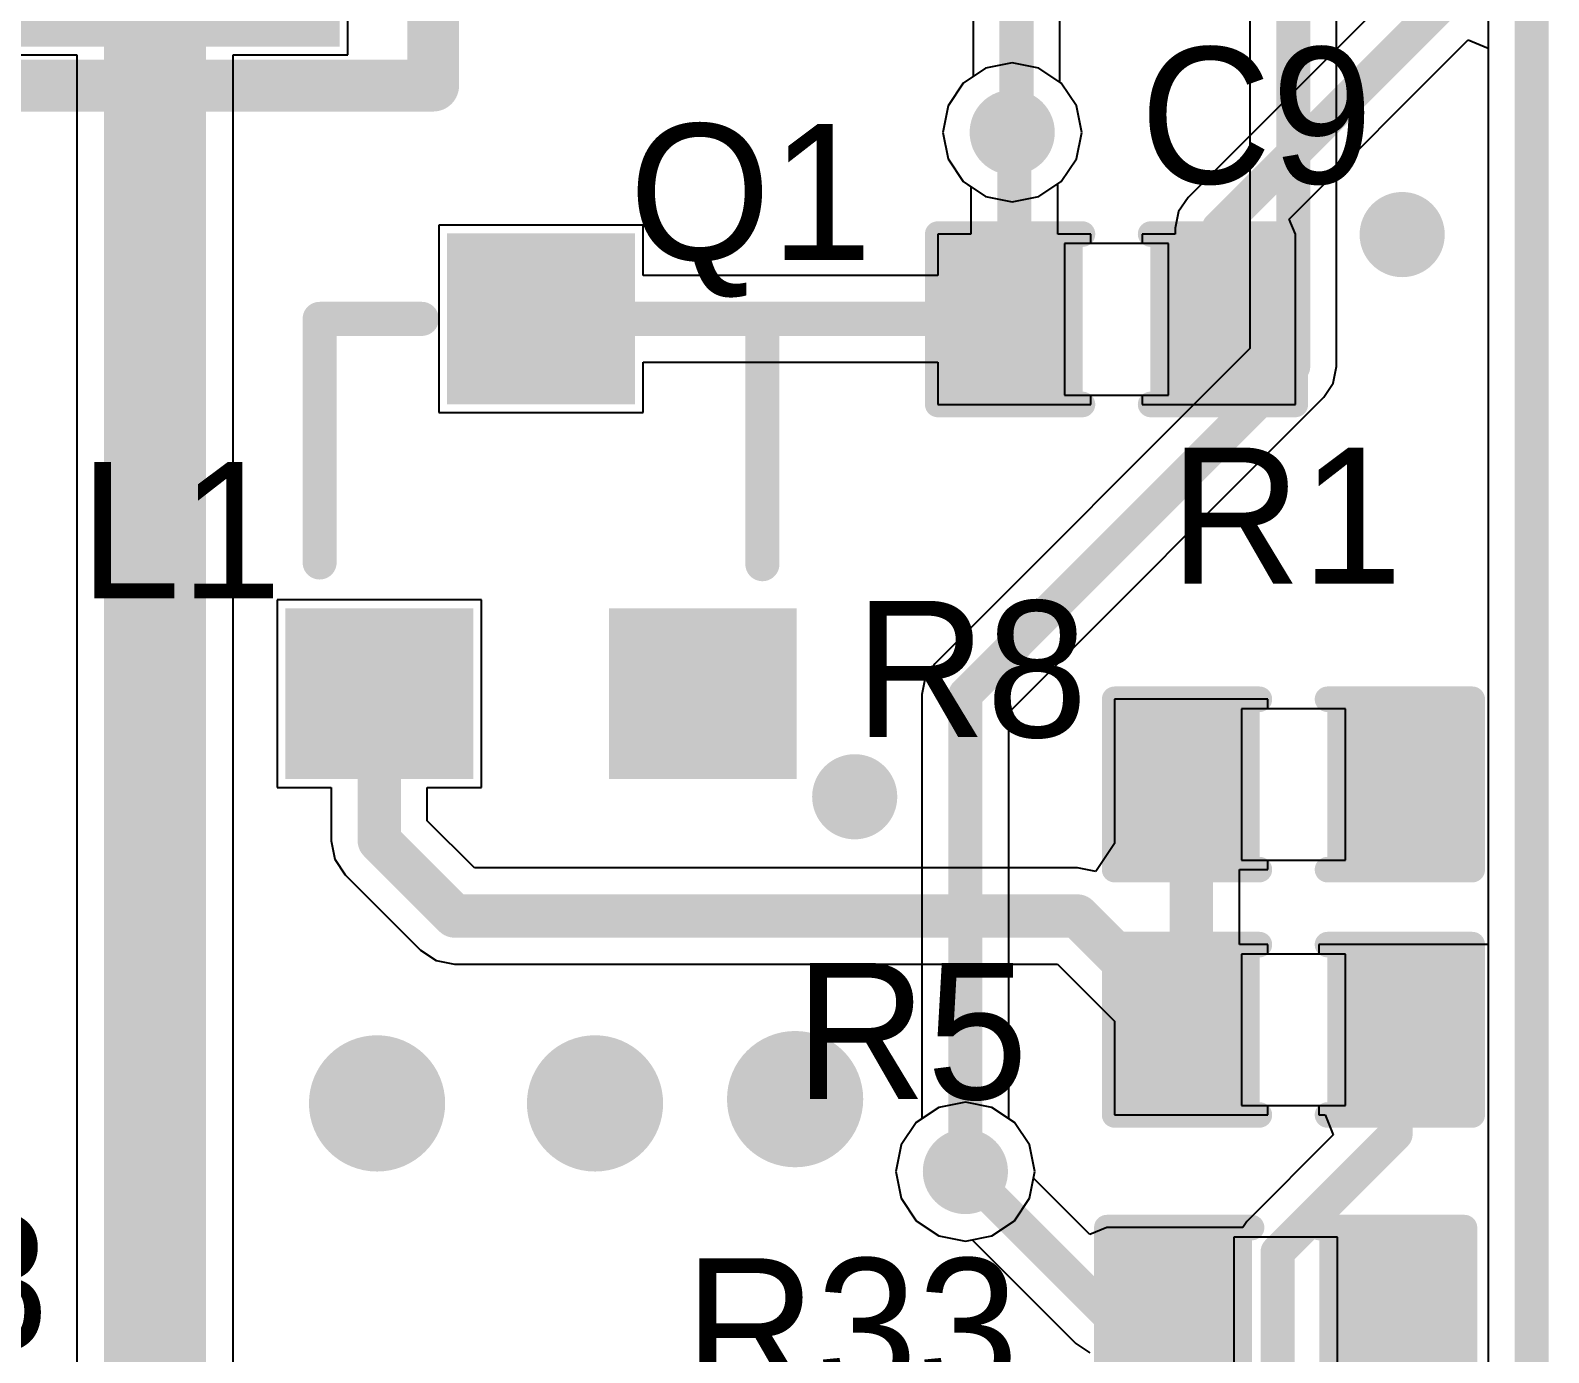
# Model space of a CAD drawing. Extents: x 10.58 to 11.54, y 9.91 to 15.27.
# Drawn here: x 11.0699 to 11.421, y 11.7453 to 12.0509 of the extents above; entities that cross this region are included whole.
import ezdxf

# ---------------------------------------------------------------- set-up
doc = ezdxf.new("R2010")
doc.units = 0
doc.layers.get('0').update_dxf_attribs({"linetype": 'CONTINUOUS'})
for name, color, linetype in [('BOTTOMLAYER', 5, 'CONTINUOUS'), ('KEEPOUTLAYER', 6, 'CONTINUOUS'), ('MULTILAYER', 9, 'CONTINUOUS'), ('TOPLAYER', 1, 'CONTINUOUS'), ('TOPOVERLAY', 2, 'CONTINUOUS'), ('TOPPASTE', 8, 'CONTINUOUS'), ('TOPSOLDER', 216, 'CONTINUOUS'), ('VIAHOLELAYER', 16, 'CONTINUOUS')]:
    doc.layers.add(name, color=color, linetype=linetype)

# ---------------------------------------------------------------- blocks, each defined once
blk = doc.blocks.new('R_0402_1')
at = {"layer": 'TOPLAYER'}
for p, q in [((0.017, 0.0175), (-0.007, 0.0175)), ((-0.007, 0.0175), (-0.007, -0.0175)), ((0.017, -0.0175), (0.017, 0.0175)), ((-0.007, -0.0175), (0.017, -0.0175))]:
    blk.add_line(p, q, dxfattribs=at)
for points in [[(-0.006811, -0.01378), (-0.006811, 0.01378), (-0.030433, -0.01378), (-0.030433, 0.01378)], [(0.040433, -0.01378), (0.040433, 0.01378), (0.016811, -0.01378), (0.016811, 0.01378)]]:
    blk.add_solid(points, dxfattribs=at)
at = {"layer": 'TOPOVERLAY', "const_width": 0.005906}
for points in [[(-0.036339, -0.019685), (-0.036339, 0.019685)], [(-0.036339, 0.019685), (-0.002874, 0.019685)], [(0.012874, 0.019685), (0.046339, 0.019685)], [(0.046339, -0.019685), (0.046339, 0.019685)], [(-0.036339, -0.019685), (-0.002874, -0.019685)], [(0.012874, -0.019685), (0.046339, -0.019685)]]:
    blk.add_lwpolyline(points, dxfattribs=at)
at = {"layer": 'TOPOVERLAY', "const_width": 0.002953}
for points in [[(-0.037815, 0.019685, 1), (-0.034862, 0.019685, 1)], [(-0.037815, 0.019685, 1), (-0.034862, 0.019685, 1)], [(-0.00435, 0.019685, 1), (-0.001398, 0.019685, 1)], [(0.011398, 0.019685, 1), (0.01435, 0.019685, 1)], [(0.044862, 0.019685, 1), (0.047815, 0.019685, 1)], [(0.044862, 0.019685, 1), (0.047815, 0.019685, 1)], [(-0.037815, -0.019685, 1), (-0.034862, -0.019685, 1)], [(-0.037815, -0.019685, 1), (-0.034862, -0.019685, 1)], [(-0.00435, -0.019685, 1), (-0.001398, -0.019685, 1)], [(0.011398, -0.019685, 1), (0.01435, -0.019685, 1)], [(0.044862, -0.019685, 1), (0.047815, -0.019685, 1)], [(0.044862, -0.019685, 1), (0.047815, -0.019685, 1)]]:
    blk.add_lwpolyline(points, format="xyb", close=True, dxfattribs=at)
at = {"layer": 'TOPPASTE'}
for points in [[(-0.006811, -0.01378), (-0.006811, 0.01378), (-0.030433, -0.01378), (-0.030433, 0.01378)], [(0.040433, -0.01378), (0.040433, 0.01378), (0.016811, -0.01378), (0.016811, 0.01378)]]:
    blk.add_solid(points, dxfattribs=at)
at = {"layer": 'TOPSOLDER'}
for points in [[(-0.002811, -0.01778), (-0.002811, 0.01778), (-0.034433, -0.01778), (-0.034433, 0.01778)], [(0.044433, -0.01778), (0.044433, 0.01778), (0.012811, -0.01778), (0.012811, 0.01778)]]:
    blk.add_solid(points, dxfattribs=at)
blk = doc.blocks.new('R_0402_39')
at = {"layer": 'TOPLAYER'}
for p, q in [((0.017, 0.0175), (-0.007, 0.0175)), ((-0.007, 0.0175), (-0.007, -0.0175)), ((0.017, -0.0175), (0.017, 0.0175)), ((-0.007, -0.0175), (0.017, -0.0175))]:
    blk.add_line(p, q, dxfattribs=at)
for points in [[(-0.006811, -0.01378), (-0.006811, 0.01378), (-0.030433, -0.01378), (-0.030433, 0.01378)], [(0.040433, -0.01378), (0.040433, 0.01378), (0.016811, -0.01378), (0.016811, 0.01378)]]:
    blk.add_solid(points, dxfattribs=at)
at = {"layer": 'TOPOVERLAY', "const_width": 0.005906}
for points in [[(-0.036339, 0.019685), (-0.002874, 0.019685)], [(-0.036339, -0.019685), (-0.036339, 0.019685)], [(0.012874, 0.019685), (0.046339, 0.019685)], [(0.046339, -0.019685), (0.046339, 0.019685)], [(-0.036339, -0.019685), (-0.002874, -0.019685)], [(0.012874, -0.019685), (0.046339, -0.019685)]]:
    blk.add_lwpolyline(points, dxfattribs=at)
at = {"layer": 'TOPOVERLAY', "const_width": 0.002953}
for points in [[(-0.037815, 0.019685, 1), (-0.034862, 0.019685, 1)], [(-0.037815, 0.019685, 1), (-0.034862, 0.019685, 1)], [(-0.00435, 0.019685, 1), (-0.001398, 0.019685, 1)], [(0.011398, 0.019685, 1), (0.01435, 0.019685, 1)], [(0.044862, 0.019685, 1), (0.047815, 0.019685, 1)], [(0.044862, 0.019685, 1), (0.047815, 0.019685, 1)], [(-0.037815, -0.019685, 1), (-0.034862, -0.019685, 1)], [(-0.037815, -0.019685, 1), (-0.034862, -0.019685, 1)], [(-0.00435, -0.019685, 1), (-0.001398, -0.019685, 1)], [(0.011398, -0.019685, 1), (0.01435, -0.019685, 1)], [(0.044862, -0.019685, 1), (0.047815, -0.019685, 1)], [(0.044862, -0.019685, 1), (0.047815, -0.019685, 1)]]:
    blk.add_lwpolyline(points, format="xyb", close=True, dxfattribs=at)
at = {"layer": 'TOPPASTE'}
for points in [[(-0.006811, -0.01378), (-0.006811, 0.01378), (-0.030433, -0.01378), (-0.030433, 0.01378)], [(0.040433, -0.01378), (0.040433, 0.01378), (0.016811, -0.01378), (0.016811, 0.01378)]]:
    blk.add_solid(points, dxfattribs=at)
at = {"layer": 'TOPSOLDER'}
for points in [[(-0.002811, -0.01778), (-0.002811, 0.01778), (-0.034433, -0.01778), (-0.034433, 0.01778)], [(0.044433, -0.01778), (0.044433, 0.01778), (0.012811, -0.01778), (0.012811, 0.01778)]]:
    blk.add_solid(points, dxfattribs=at)
blk = doc.blocks.new('R_0402_40')
at = {"layer": 'TOPLAYER'}
for p, q in [((0.017, 0.0175), (-0.007, 0.0175)), ((-0.007, 0.0175), (-0.007, -0.0175)), ((0.017, -0.0175), (0.017, 0.0175)), ((-0.007, -0.0175), (0.017, -0.0175))]:
    blk.add_line(p, q, dxfattribs=at)
for points in [[(-0.006811, -0.01378), (-0.006811, 0.01378), (-0.030433, -0.01378), (-0.030433, 0.01378)], [(0.040433, -0.01378), (0.040433, 0.01378), (0.016811, -0.01378), (0.016811, 0.01378)]]:
    blk.add_solid(points, dxfattribs=at)
at = {"layer": 'TOPOVERLAY', "const_width": 0.005906}
for points in [[(-0.002874, 0.019685), (-0.036339, 0.019685)], [(-0.036339, 0.019685), (-0.036339, -0.019685)], [(0.046339, 0.019685), (0.012874, 0.019685)], [(0.046339, 0.019685), (0.046339, -0.019685)], [(-0.002874, -0.019685), (-0.036339, -0.019685)], [(0.046339, -0.019685), (0.012874, -0.019685)]]:
    blk.add_lwpolyline(points, dxfattribs=at)
at = {"layer": 'TOPOVERLAY', "const_width": 0.002953}
for points in [[(-0.037815, 0.019685, 1), (-0.034862, 0.019685, 1)], [(-0.037815, 0.019685, 1), (-0.034862, 0.019685, 1)], [(-0.00435, 0.019685, 1), (-0.001398, 0.019685, 1)], [(0.011398, 0.019685, 1), (0.01435, 0.019685, 1)], [(0.044862, 0.019685, 1), (0.047815, 0.019685, 1)], [(0.044862, 0.019685, 1), (0.047815, 0.019685, 1)], [(-0.037815, -0.019685, 1), (-0.034862, -0.019685, 1)], [(-0.037815, -0.019685, 1), (-0.034862, -0.019685, 1)], [(-0.00435, -0.019685, 1), (-0.001398, -0.019685, 1)], [(0.011398, -0.019685, 1), (0.01435, -0.019685, 1)], [(0.044862, -0.019685, 1), (0.047815, -0.019685, 1)], [(0.044862, -0.019685, 1), (0.047815, -0.019685, 1)]]:
    blk.add_lwpolyline(points, format="xyb", close=True, dxfattribs=at)
at = {"layer": 'TOPPASTE'}
for points in [[(-0.006811, -0.01378), (-0.006811, 0.01378), (-0.030433, -0.01378), (-0.030433, 0.01378)], [(0.040433, -0.01378), (0.040433, 0.01378), (0.016811, -0.01378), (0.016811, 0.01378)]]:
    blk.add_solid(points, dxfattribs=at)
at = {"layer": 'TOPSOLDER'}
for points in [[(-0.002811, -0.01778), (-0.002811, 0.01778), (-0.034433, -0.01778), (-0.034433, 0.01778)], [(0.044433, -0.01778), (0.044433, 0.01778), (0.012811, -0.01778), (0.012811, 0.01778)]]:
    blk.add_solid(points, dxfattribs=at)
blk = doc.blocks.new('R_0402_44')
at = {"layer": 'TOPLAYER'}
for p, q in [((0.017, 0.0175), (-0.007, 0.0175)), ((-0.007, 0.0175), (-0.007, -0.0175)), ((0.017, -0.0175), (0.017, 0.0175)), ((-0.007, -0.0175), (0.017, -0.0175))]:
    blk.add_line(p, q, dxfattribs=at)
for points in [[(-0.006811, -0.01378), (-0.006811, 0.01378), (-0.030433, -0.01378), (-0.030433, 0.01378)], [(0.040433, -0.01378), (0.040433, 0.01378), (0.016811, -0.01378), (0.016811, 0.01378)]]:
    blk.add_solid(points, dxfattribs=at)
at = {"layer": 'TOPOVERLAY', "const_width": 0.005906}
for points in [[(-0.036339, 0.019685), (-0.002874, 0.019685)], [(-0.036339, -0.019685), (-0.036339, 0.019685)], [(0.012874, 0.019685), (0.046339, 0.019685)], [(0.046339, -0.019685), (0.046339, 0.019685)], [(-0.036339, -0.019685), (-0.002874, -0.019685)], [(0.012874, -0.019685), (0.046339, -0.019685)]]:
    blk.add_lwpolyline(points, dxfattribs=at)
at = {"layer": 'TOPOVERLAY', "const_width": 0.002953}
for points in [[(-0.037815, 0.019685, 1), (-0.034862, 0.019685, 1)], [(-0.037815, 0.019685, 1), (-0.034862, 0.019685, 1)], [(-0.00435, 0.019685, 1), (-0.001398, 0.019685, 1)], [(0.011398, 0.019685, 1), (0.01435, 0.019685, 1)], [(0.044862, 0.019685, 1), (0.047815, 0.019685, 1)], [(0.044862, 0.019685, 1), (0.047815, 0.019685, 1)], [(-0.037815, -0.019685, 1), (-0.034862, -0.019685, 1)], [(-0.037815, -0.019685, 1), (-0.034862, -0.019685, 1)], [(-0.00435, -0.019685, 1), (-0.001398, -0.019685, 1)], [(0.011398, -0.019685, 1), (0.01435, -0.019685, 1)], [(0.044862, -0.019685, 1), (0.047815, -0.019685, 1)], [(0.044862, -0.019685, 1), (0.047815, -0.019685, 1)]]:
    blk.add_lwpolyline(points, format="xyb", close=True, dxfattribs=at)
at = {"layer": 'TOPPASTE'}
for points in [[(-0.006811, -0.01378), (-0.006811, 0.01378), (-0.030433, -0.01378), (-0.030433, 0.01378)], [(0.040433, -0.01378), (0.040433, 0.01378), (0.016811, -0.01378), (0.016811, 0.01378)]]:
    blk.add_solid(points, dxfattribs=at)
at = {"layer": 'TOPSOLDER'}
for points in [[(-0.002811, -0.01778), (-0.002811, 0.01778), (-0.034433, -0.01778), (-0.034433, 0.01778)], [(0.044433, -0.01778), (0.044433, 0.01778), (0.012811, -0.01778), (0.012811, 0.01778)]]:
    blk.add_solid(points, dxfattribs=at)
blk = doc.blocks.new('SOT_23_45')
at = {"layer": 'TOPLAYER'}
for points in [[(-0.017716, -0.015748), (0.017716, -0.015748), (-0.017716, 0.015748), (0.017716, 0.015748)], [(-0.055118, -0.102362), (-0.019685, -0.102362), (-0.055118, -0.070866), (-0.019685, -0.070866)], [(0.019686, -0.102362), (0.055119, -0.102362), (0.019686, -0.070866), (0.055119, -0.070866)]]:
    blk.add_solid(points, dxfattribs=at)
at = {"layer": 'TOPOVERLAY', "const_width": 0.003937}
for points in [[(-0.05315, 0, 1), (-0.049213, 0, 1)], [(-0.05315, 0, 1), (-0.049213, 0, 1)], [(-0.029528, 0, 1), (-0.025591, 0, 1)], [(0.025591, 0, 1), (0.029528, 0, 1)], [(0.049213, 0, 1), (0.05315, 0, 1)], [(0.049213, 0, 1), (0.05315, 0, 1)], [(-0.05315, -0.056299, 1), (-0.049213, -0.056299, 1)], [(0.049213, -0.056693, 1), (0.05315, -0.056693, 1)]]:
    blk.add_lwpolyline(points, format="xyb", close=True, dxfattribs=at)
at = {"layer": 'TOPOVERLAY', "const_width": 0.007874}
for points in [[(-0.051181, 0), (-0.027559, 0)], [(-0.051181, -0.056299), (-0.051181, 0)], [(0.027559, 0), (0.051181, 0)], [(0.051181, -0.056693), (0.051181, 0)]]:
    blk.add_lwpolyline(points, dxfattribs=at)
at = {"layer": 'TOPPASTE'}
for points in [[(-0.017716, -0.015748), (0.017716, -0.015748), (-0.017716, 0.015748), (0.017716, 0.015748)], [(-0.055118, -0.102362), (-0.019685, -0.102362), (-0.055118, -0.070866), (-0.019685, -0.070866)], [(0.019686, -0.102362), (0.055119, -0.102362), (0.019686, -0.070866), (0.055119, -0.070866)]]:
    blk.add_solid(points, dxfattribs=at)
at = {"layer": 'TOPSOLDER'}
for points in [[(-0.021716, -0.019748), (0.021716, -0.019748), (-0.021716, 0.019748), (0.021716, 0.019748)], [(-0.059118, -0.106362), (-0.015685, -0.106362), (-0.059118, -0.066866), (-0.015685, -0.066866)], [(0.015686, -0.106362), (0.059118, -0.106362), (0.015686, -0.066866), (0.059118, -0.066866)]]:
    blk.add_solid(points, dxfattribs=at)
blk = doc.blocks.new('DSMD_68')
at = {"layer": 'TOPLAYER'}
for points in [[(-0.03937, -0.05), (0.03937, -0.05), (-0.03937, 0.05), (0.03937, 0.05)], [(0.137795, -0.05), (0.216535, -0.05), (0.137795, 0.05), (0.216535, 0.05)]]:
    blk.add_solid(points, dxfattribs=at)
at = {"layer": 'TOPOVERLAY'}
for points, const_width in [([(0.035, 0.062992), (-0.065, 0.062992)], 0.012), ([(-0.065, 0.062992), (-0.065, -0.062992)], 0.012), ([(0.245, 0.062992), (0.139921, 0.062992)], 0.012), ([(0.23, 0.062992), (0.23, -0.062992)], 0.01), ([(0.245, 0.062992), (0.245, -0.062992)], 0.012), ([(0.035, -0.062992), (-0.065, -0.062992)], 0.012), ([(0.245, -0.062992), (0.139921, -0.062992)], 0.012)]:
    blk.add_lwpolyline(points, dxfattribs=dict(at, const_width=const_width))
for points, const_width in [([(-0.068, 0.062992, 1), (-0.062, 0.062992, 1)], 0.006), ([(-0.068, 0.062992, 1), (-0.062, 0.062992, 1)], 0.006), ([(0.032, 0.062992, 1), (0.038, 0.062992, 1)], 0.006), ([(0.136921, 0.062992, 1), (0.142921, 0.062992, 1)], 0.006), ([(0.2275, 0.062992, 1), (0.2325, 0.062992, 1)], 0.005), ([(0.242, 0.062992, 1), (0.248, 0.062992, 1)], 0.006), ([(0.242, 0.062992, 1), (0.248, 0.062992, 1)], 0.006), ([(-0.068, -0.062992, 1), (-0.062, -0.062992, 1)], 0.006), ([(-0.068, -0.062992, 1), (-0.062, -0.062992, 1)], 0.006), ([(0.032, -0.062992, 1), (0.038, -0.062992, 1)], 0.006), ([(0.136921, -0.062992, 1), (0.142921, -0.062992, 1)], 0.006), ([(0.2275, -0.062992, 1), (0.2325, -0.062992, 1)], 0.005), ([(0.242, -0.062992, 1), (0.248, -0.062992, 1)], 0.006), ([(0.242, -0.062992, 1), (0.248, -0.062992, 1)], 0.006)]:
    blk.add_lwpolyline(points, format="xyb", close=True, dxfattribs=dict(at, const_width=const_width))
at = {"layer": 'TOPPASTE'}
for points in [[(-0.03937, -0.05), (0.03937, -0.05), (-0.03937, 0.05), (0.03937, 0.05)], [(0.137795, -0.05), (0.216535, -0.05), (0.137795, 0.05), (0.216535, 0.05)]]:
    blk.add_solid(points, dxfattribs=at)
at = {"layer": 'TOPSOLDER'}
for points in [[(-0.04337, -0.054), (0.04337, -0.054), (-0.04337, 0.054), (0.04337, 0.054)], [(0.133795, -0.054), (0.220535, -0.054), (0.133795, 0.054), (0.220535, 0.054)]]:
    blk.add_solid(points, dxfattribs=at)

msp = doc.modelspace()

# ---------------------------------------------------------------- linework, layer by layer
at = {"layer": 'BOTTOMLAYER'}
for p, q in [((11.406985, 12.425671), (11.406985, 11.328965)), ((11.351867, 12.401313), (11.351867, 11.97732)), ((11.371937, 11.973164), (11.371937, 12.397156)), ((11.307961, 12.038874), (11.307961, 12.262467)), ((11.28789, 12.258377), (11.28789, 12.04019)), ((11.28789, 12.04019), (11.285588, 12.038651)), ((11.285588, 12.038651), (11.282107, 12.033442)), ((11.308295, 12.038651), (11.307961, 12.038874)), ((11.311776, 12.033442), (11.308295, 12.038651)), ((11.282107, 12.033442), (11.280885, 12.027297)), ((11.312998, 12.027297), (11.311776, 12.033442)), ((11.280885, 12.027297), (11.282107, 12.021153)), ((11.311776, 12.021153), (11.312998, 12.027297)), ((11.282107, 12.021153), (11.285588, 12.015944)), ((11.308295, 12.015944), (11.311776, 12.021153)), ((11.285588, 12.015944), (11.290797, 12.012463)), ((11.303086, 12.012463), (11.308295, 12.015944)), ((11.290797, 12.012463), (11.296942, 12.011241)), ((11.296942, 12.011241), (11.303086, 12.012463)), ((11.351867, 11.97732), (11.279019, 11.904472)), ((11.371173, 11.969323), (11.371937, 11.973163)), ((11.371938, 11.973163), (11.371937, 11.973164)), ((11.371937, 11.973164), (11.371937, 11.973164)), ((11.371937, 11.973163), (11.371938, 11.973163)), ((11.368998, 11.966067), (11.371173, 11.969323)), ((11.29615, 11.893219), (11.368998, 11.966067)), ((11.279019, 11.904472), (11.276843, 11.901217)), ((11.276843, 11.901217), (11.276079, 11.897376)), ((11.276079, 11.897376), (11.276079, 11.897376)), ((11.276079, 11.897376), (11.276079, 11.897376)), ((11.276079, 11.897376), (11.276079, 11.897376)), ((11.276079, 11.897376), (11.276079, 11.897376)), ((11.276079, 11.897376), (11.276079, 11.799375)), ((11.29615, 11.799375), (11.29615, 11.893219)), ((11.274761, 11.798494), (11.27128, 11.793285)), ((11.276079, 11.799375), (11.274761, 11.798494)), ((11.297468, 11.798494), (11.29615, 11.799375)), ((11.300949, 11.793285), (11.297468, 11.798494)), ((11.27128, 11.793285), (11.270058, 11.78714)), ((11.302171, 11.78714), (11.300949, 11.793285)), ((11.270058, 11.78714), (11.27128, 11.780995)), ((11.300949, 11.780995), (11.302171, 11.78714)), ((11.27128, 11.780995), (11.274761, 11.775786)), ((11.297468, 11.775786), (11.300949, 11.780995)), ((11.274761, 11.775786), (11.27997, 11.772306)), ((11.292259, 11.772306), (11.297468, 11.775786)), ((11.27997, 11.772306), (11.286115, 11.771083)), ((11.286115, 11.771083), (11.292259, 11.772306))]:
    msp.add_line(p, q, dxfattribs=at)
at = {"layer": 'BOTTOMLAYER', "const_width": 0.007874}
for points in [[(11.361902, 11.973164), (11.361902, 12.401313)], [(11.297926, 12.027297), (11.297926, 12.262512)], [(11.286115, 11.897376), (11.361902, 11.973164)], [(11.286115, 11.78714), (11.286115, 11.897376)]]:
    msp.add_lwpolyline(points, dxfattribs=at)
at = {"layer": 'BOTTOMLAYER'}
for points, const_width in [([(11.29202, 12.027297, 1), (11.301863, 12.027297, 1)], 0.009843), ([(11.295957, 12.027297, 1), (11.299894, 12.027297, 1)], 0.003937), ([(11.382178, 12.003675, 1), (11.39202, 12.003675, 1)], 0.009843), ([(11.359934, 11.973164, 1), (11.363871, 11.973164, 1)], 0.003937), ([(11.359934, 11.973164, 1), (11.363871, 11.973164, 1)], 0.003937), ([(11.284146, 11.897376, 1), (11.288083, 11.897376, 1)], 0.003937), ([(11.284146, 11.897376, 1), (11.288083, 11.897376, 1)], 0.003937), ([(11.255603, 11.873754, 1), (11.265445, 11.873754, 1)], 0.009843), ([(11.238871, 11.803872, 1), (11.254619, 11.803872, 1)], 0.015748), ([(11.142217, 11.802888, 1), (11.157965, 11.802888, 1)], 0.015748), ([(11.192611, 11.802888, 1), (11.208359, 11.802888, 1)], 0.015748), ([(11.281194, 11.78714, 1), (11.291036, 11.78714, 1)], 0.009843), ([(11.284146, 11.78714, 1), (11.288083, 11.78714, 1)], 0.003937)]:
    msp.add_lwpolyline(points, format="xyb", close=True, dxfattribs=dict(at, const_width=const_width))
at = {"layer": 'KEEPOUTLAYER', "const_width": 0.007874}
msp.add_lwpolyline([(11.417021, 10.696586), (11.417021, 12.641469)], dxfattribs=at)
at = {"layer": 'MULTILAYER'}
for points, const_width in [([(11.29202, 12.027297, 1), (11.301863, 12.027297, 1)], 0.009843), ([(11.382178, 12.003675, 1), (11.39202, 12.003675, 1)], 0.009843), ([(11.255603, 11.873754, 1), (11.265445, 11.873754, 1)], 0.009843), ([(11.238871, 11.803872, 1), (11.254619, 11.803872, 1)], 0.015748), ([(11.142217, 11.802888, 1), (11.157965, 11.802888, 1)], 0.015748), ([(11.192611, 11.802888, 1), (11.208359, 11.802888, 1)], 0.015748), ([(11.281194, 11.78714, 1), (11.291036, 11.78714, 1)], 0.009843)]:
    msp.add_lwpolyline(points, format="xyb", close=True, dxfattribs=dict(at, const_width=const_width))
at = {"layer": 'TOPLAYER'}
for p, q in [((11.143334, 12.045195), (11.143334, 12.123451)), ((11.392221, 12.066887), (11.337585, 12.012251)), ((11.360964, 12.007246), (11.402366, 12.048648)), ((11.402366, 12.048648), (11.406985, 12.046734)), ((11.052783, 12.045195), (11.080695, 12.045195)), ((11.080695, 12.045195), (11.080695, 11.614063)), ((11.116822, 11.621545), (11.116822, 12.045195)), ((11.116822, 12.045195), (11.143334, 12.045195)), ((11.406985, 12.046734), (11.406985, 11.839586)), ((11.290797, 12.042132), (11.285588, 12.038651)), ((11.296942, 12.043354), (11.290797, 12.042132)), ((11.303086, 12.042132), (11.296942, 12.043354)), ((11.308295, 12.038651), (11.303086, 12.042132)), ((11.285588, 12.038651), (11.282107, 12.033442)), ((11.311776, 12.033442), (11.308295, 12.038651)), ((11.282107, 12.033442), (11.280885, 12.027297)), ((11.312998, 12.027297), (11.311776, 12.033442)), ((11.280885, 12.027297), (11.282107, 12.021153)), ((11.311776, 12.021153), (11.312998, 12.027297)), ((11.282107, 12.021153), (11.285588, 12.015944)), ((11.308295, 12.015944), (11.311776, 12.021153)), ((11.285588, 12.015944), (11.287401, 12.014732)), ((11.307472, 12.015394), (11.308295, 12.015944)), ((11.307472, 12.003786), (11.307472, 12.015394)), ((11.287401, 12.014732), (11.287401, 12.003786)), ((11.337585, 12.012251), (11.335409, 12.008995)), ((11.335409, 12.008995), (11.334646, 12.005155)), ((11.211623, 12.00585), (11.164378, 12.00585)), ((11.164378, 12.00585), (11.164378, 11.962542)), ((11.211623, 11.994231), (11.211623, 12.00585)), ((11.334646, 12.005155), (11.334646, 12.003786)), ((11.362397, 12.003786), (11.360964, 12.007246)), ((11.287401, 12.003786), (11.27972, 12.003786)), ((11.27972, 12.003786), (11.27972, 11.994231)), ((11.315153, 12.003786), (11.307472, 12.003786)), ((11.315153, 12.001601), (11.315153, 12.003786)), ((11.326964, 12.001601), (11.315153, 12.001601)), ((11.334646, 12.003786), (11.326964, 12.003786)), ((11.326964, 12.003786), (11.326964, 12.001601)), ((11.362397, 12.003785), (11.362398, 12.003786)), ((11.362398, 12.003786), (11.362397, 12.003786)), ((11.362397, 11.964416), (11.362397, 12.003785)), ((11.27972, 11.994231), (11.211623, 11.994231)), ((11.211623, 11.962542), (11.211623, 11.974161)), ((11.211623, 11.974161), (11.27972, 11.974161)), ((11.27972, 11.974161), (11.27972, 11.964416)), ((11.315153, 11.964416), (11.315153, 11.966601)), ((11.315153, 11.966601), (11.326964, 11.966601)), ((11.326964, 11.966601), (11.326964, 11.964416)), ((11.27972, 11.964416), (11.315153, 11.964416)), ((11.326964, 11.964416), (11.362397, 11.964416)), ((11.164378, 11.962542), (11.211623, 11.962542)), ((11.174221, 11.919235), (11.126977, 11.919235)), ((11.126977, 11.919235), (11.126977, 11.875928)), ((11.174221, 11.875928), (11.174221, 11.919235)), ((11.356053, 11.896286), (11.32062, 11.896286)), ((11.32062, 11.896286), (11.32062, 11.862937)), ((11.356053, 11.894101), (11.356053, 11.896286)), ((11.373959, 11.894101), (11.356053, 11.894101)), ((11.373959, 11.859101), (11.373959, 11.894101)), ((11.126977, 11.875928), (11.13948, 11.875928)), ((11.13948, 11.875928), (11.13948, 11.863601)), ((11.161718, 11.868206), (11.161718, 11.875928)), ((11.161718, 11.875928), (11.174221, 11.875928)), ((11.17261, 11.857314), (11.161718, 11.868206)), ((11.13948, 11.863601), (11.13948, 11.863601)), ((11.13948, 11.863601), (11.140326, 11.859345)), ((11.32062, 11.862937), (11.316297, 11.856468)), ((11.140326, 11.859345), (11.142736, 11.855738)), ((11.356053, 11.856916), (11.356053, 11.859101)), ((11.356053, 11.859101), (11.373959, 11.859101)), ((11.142736, 11.855738), (11.160142, 11.838333)), ((11.312042, 11.857314), (11.17261, 11.857314)), ((11.316297, 11.856468), (11.312042, 11.857314)), ((11.312042, 11.857314), (11.312042, 11.857314)), ((11.349456, 11.839586), (11.349456, 11.856916)), ((11.349456, 11.856916), (11.356053, 11.856916)), ((11.160142, 11.838333), (11.163749, 11.835922)), ((11.356053, 11.839586), (11.349456, 11.839586)), ((11.356053, 11.837401), (11.356053, 11.839586)), ((11.367864, 11.837401), (11.356053, 11.837401)), ((11.403297, 11.839586), (11.367864, 11.839586)), ((11.367864, 11.839586), (11.367864, 11.837401)), ((11.406985, 11.839586), (11.403297, 11.839586)), ((11.403297, 11.839586), (11.403297, 11.839586)), ((11.163749, 11.835922), (11.168004, 11.835076)), ((11.168004, 11.835076), (11.168005, 11.835076)), ((11.168005, 11.835076), (11.307436, 11.835076)), ((11.307436, 11.835076), (11.32062, 11.821892)), ((11.32062, 11.821892), (11.32062, 11.800216)), ((11.27997, 11.801974), (11.274761, 11.798494)), ((11.286115, 11.803197), (11.27997, 11.801974)), ((11.292259, 11.801974), (11.286115, 11.803197)), ((11.297468, 11.798494), (11.292259, 11.801974)), ((11.356053, 11.800216), (11.356053, 11.802401)), ((11.356053, 11.802401), (11.367864, 11.802401)), ((11.367864, 11.802401), (11.367864, 11.800216)), ((11.274761, 11.798494), (11.27128, 11.793285)), ((11.300949, 11.793285), (11.297468, 11.798494)), ((11.32062, 11.800216), (11.356053, 11.800216)), ((11.367864, 11.800216), (11.369261, 11.800216)), ((11.369261, 11.800216), (11.371174, 11.795596)), ((11.371174, 11.795596), (11.351186, 11.775608)), ((11.27128, 11.793285), (11.270058, 11.78714)), ((11.302171, 11.78714), (11.300949, 11.793285)), ((11.270058, 11.78714), (11.27128, 11.780995)), ((11.301862, 11.785585), (11.302171, 11.78714)), ((11.314889, 11.772557), (11.301862, 11.785585)), ((11.27128, 11.780995), (11.274761, 11.775786)), ((11.274761, 11.775786), (11.27997, 11.772306)), ((11.31882, 11.774186), (11.314889, 11.772557)), ((11.350236, 11.774186), (11.31882, 11.774186)), ((11.31882, 11.774186), (11.31882, 11.774186)), ((11.31882, 11.774186), (11.31882, 11.774186)), ((11.351186, 11.775608), (11.350236, 11.774186)), ((11.27997, 11.772306), (11.286115, 11.771083)), ((11.286115, 11.771083), (11.28767, 11.771393)), ((11.28767, 11.771393), (11.311658, 11.747405)), ((11.311658, 11.747405), (11.314914, 11.745229))]:
    msp.add_line(p, q, dxfattribs=at)
for points, const_width in [([(11.098759, 11.614063), (11.098759, 12.100401)], 0.023622), ([(11.344681, 12.005155), (11.402256, 12.062731)], 0.007874), ([(11.296942, 12.027297), (11.297437, 12.026802)], 0.007874), ([(11.297437, 11.984101), (11.297437, 12.026802)], 0.007874), ([(11.344681, 11.984101), (11.344681, 12.005155)], 0.007874), ([(11.188, 11.984196), (11.297341, 11.984196)], 0.007874), ([(11.297341, 11.984196), (11.297437, 11.984101)], 0.007874), ([(11.150599, 11.863601), (11.150599, 11.897582)], 0.01), ([(11.338337, 11.819901), (11.338337, 11.876601)], 0.01), ([(11.150599, 11.863601), (11.168004, 11.846195)], 0.01), ([(11.168004, 11.846195), (11.312042, 11.846195)], 0.01), ([(11.312042, 11.846195), (11.338337, 11.819901)], 0.01), ([(11.385581, 11.79581), (11.385581, 11.819901)], 0.007874), ([(11.358282, 11.768512), (11.385581, 11.79581)], 0.007874), ([(11.286115, 11.78714), (11.318754, 11.754501)], 0.007874), ([(11.358282, 11.678895), (11.358282, 11.768512)], 0.007874), ([(11.318754, 11.754501), (11.336537, 11.754501)], 0.007874), ([(11.383781, 11.754501), (11.383873, 11.754408)], 0.007874), ([(11.383873, 11.698903), (11.383873, 11.754408)], 0.007874)]:
    msp.add_lwpolyline(points, dxfattribs=dict(at, const_width=const_width))
for points, const_width in [([(11.29202, 12.027297, 1), (11.301863, 12.027297, 1)], 0.009843), ([(11.294973, 12.027297, 1), (11.29891, 12.027297, 1)], 0.003937), ([(11.295468, 12.026802, 1), (11.299405, 12.026802, 1)], 0.003937), ([(11.295468, 12.026802, 1), (11.299405, 12.026802, 1)], 0.003937), ([(11.382178, 12.003675, 1), (11.39202, 12.003675, 1)], 0.009843), ([(11.342712, 12.005155, 1), (11.346649, 12.005155, 1)], 0.003937), ([(11.342712, 12.005155, 1), (11.346649, 12.005155, 1)], 0.003937), ([(11.186032, 11.984196, 1), (11.189969, 11.984196, 1)], 0.003937), ([(11.295373, 11.984196, 1), (11.29931, 11.984196, 1)], 0.003937), ([(11.295373, 11.984196, 1), (11.29931, 11.984196, 1)], 0.003937), ([(11.295468, 11.984101, 1), (11.299405, 11.984101, 1)], 0.003937), ([(11.295468, 11.984101, 1), (11.299405, 11.984101, 1)], 0.003937), ([(11.342712, 11.984101, 1), (11.346649, 11.984101, 1)], 0.003937), ([(11.148099, 11.897582, 1), (11.153099, 11.897582, 1)], 0.005), ([(11.255603, 11.873754, 1), (11.265445, 11.873754, 1)], 0.009843), ([(11.335837, 11.876601, 1), (11.340837, 11.876601, 1)], 0.005), ([(11.148099, 11.863601, 1), (11.153099, 11.863601, 1)], 0.005), ([(11.148099, 11.863601, 1), (11.153099, 11.863601, 1)], 0.005), ([(11.165504, 11.846195, 1), (11.170504, 11.846195, 1)], 0.005), ([(11.165504, 11.846195, 1), (11.170504, 11.846195, 1)], 0.005), ([(11.309542, 11.846195, 1), (11.314542, 11.846195, 1)], 0.005), ([(11.309542, 11.846195, 1), (11.314542, 11.846195, 1)], 0.005), ([(11.335837, 11.819901, 1), (11.340837, 11.819901, 1)], 0.005), ([(11.335837, 11.819901, 1), (11.340837, 11.819901, 1)], 0.005), ([(11.383612, 11.819901, 1), (11.387549, 11.819901, 1)], 0.003937), ([(11.238871, 11.803872, 1), (11.254619, 11.803872, 1)], 0.015748), ([(11.142217, 11.802888, 1), (11.157965, 11.802888, 1)], 0.015748), ([(11.192611, 11.802888, 1), (11.208359, 11.802888, 1)], 0.015748), ([(11.383612, 11.79581, 1), (11.387549, 11.79581, 1)], 0.003937), ([(11.383612, 11.79581, 1), (11.387549, 11.79581, 1)], 0.003937), ([(11.281194, 11.78714, 1), (11.291036, 11.78714, 1)], 0.009843), ([(11.284146, 11.78714, 1), (11.288083, 11.78714, 1)], 0.003937), ([(11.356314, 11.768512, 1), (11.360251, 11.768512, 1)], 0.003937), ([(11.356314, 11.768512, 1), (11.360251, 11.768512, 1)], 0.003937), ([(11.316786, 11.754501, 1), (11.320723, 11.754501, 1)], 0.003937), ([(11.316786, 11.754501, 1), (11.320723, 11.754501, 1)], 0.003937), ([(11.334568, 11.754501, 1), (11.338505, 11.754501, 1)], 0.003937), ([(11.381812, 11.754501, 1), (11.385749, 11.754501, 1)], 0.003937), ([(11.381904, 11.754408, 1), (11.385841, 11.754408, 1)], 0.003937), ([(11.381904, 11.754408, 1), (11.385841, 11.754408, 1)], 0.003937)]:
    msp.add_lwpolyline(points, format="xyb", close=True, dxfattribs=dict(at, const_width=const_width))
at = {"layer": 'VIAHOLELAYER'}
for points, const_width in [([(11.293989, 12.027297, 1), (11.299894, 12.027297, 1)], 0.005906), ([(11.384146, 12.003675, 1), (11.390052, 12.003675, 1)], 0.005906), ([(11.257571, 11.873754, 1), (11.263477, 11.873754, 1)], 0.005906), ([(11.240839, 11.803872, 1), (11.25265, 11.803872, 1)], 0.011811), ([(11.144186, 11.802888, 1), (11.155997, 11.802888, 1)], 0.011811), ([(11.194579, 11.802888, 1), (11.20639, 11.802888, 1)], 0.011811), ([(11.283162, 11.78714, 1), (11.289067, 11.78714, 1)], 0.005906)]:
    msp.add_lwpolyline(points, format="xyb", close=True, dxfattribs=dict(at, const_width=const_width))

# ---------------------------------------------------------------- block references
for name, p, rotation in [('DSMD_68', (11.098059, 12.101101), 180), ('R_0402_44', (11.316059, 11.984101), 360), ('SOT_23_45', (11.188, 11.984196), 360), ('R_0402_39', (11.356959, 11.876601), 360), ('R_0402_40', (11.366959, 11.819901), 180), ('R_0402_1', (11.355159, 11.754501), 360)]:
    msp.add_blockref(name, p, dxfattribs=dict(rotation=rotation))

# ---------------------------------------------------------------- texts
at = {"layer": 'TOPOVERLAY'}
for s, p in [('C9', (11.326469, 12.015486)), ('Q1', (11.208359, 11.99777)), ('R1', (11.333359, 11.922967)), ('L1', (11.081237, 11.919606)), ('R8', (11.260524, 11.887534)), ('R5', (11.246745, 11.803872)), ('U8', (11.020367, 11.745801)), ('R33', (11.221154, 11.735598))]:
    msp.add_text(s, height=0.031496, rotation=360, dxfattribs=at).set_placement(p)

doc.saveas('drawing.dxf')
